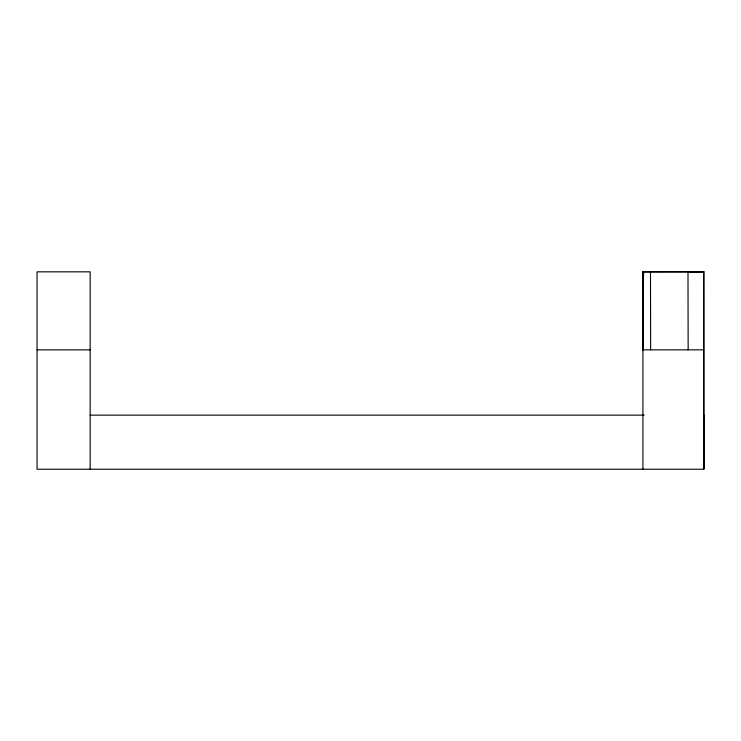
<?xml version="1.0" encoding="UTF-8"?>
<svg xmlns="http://www.w3.org/2000/svg" width="741" height="741" viewBox="0 0 741 741"><rect width="100%" height="100%" fill="white"/><g stroke="black" fill="none" stroke-linecap="round" stroke-linejoin="round"><path stroke-width="1.11" d="M703.95 415.127L703.811 469.22L37.05 469.22L37.05 271.836L90.161 271.836L90.161 469.22M642.919 469.22L642.919 271.836L703.95 271.817L703.811 469.22L703.598 271.817L642.762 271.882L642.929 349.872L642.919 271.836L643.558 271.901L642.919 349.863L703.607 349.835M688.5 271.836L703.95 271.817M37.05 349.863L90.161 349.863M90.161 415.136L644.133 415.136M642.799 271.901L643.558 271.901M687.991 271.808L688.148 349.863M650.487 271.864L650.644 349.863"/></g></svg>
